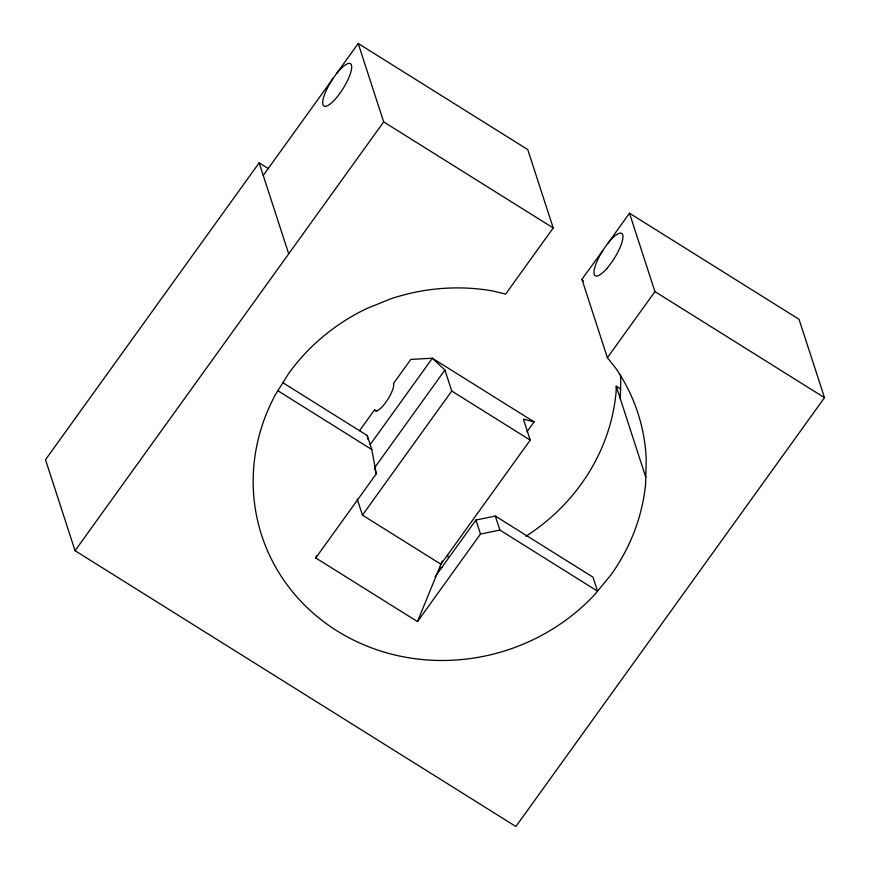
<?xml version="1.0" encoding="UTF-8"?>
<svg xmlns="http://www.w3.org/2000/svg" width="870" height="870" viewBox="0 0 870 870"><rect width="100%" height="100%" fill="white"/><g stroke="black" fill="none" stroke-linecap="round" stroke-linejoin="round"><path stroke-width="1.3" d="M620.821 389.097L616.232 386.226L616.09 392.12A197.805 185.038 -18 0 1 525.882 536.257M620.321 398.83L620.745 380.364A197.805 185.038 -18 0 0 620.419 374.981M435.087 576.799L475.933 520.032L495.334 516.073L592.992 577.169L597.549 591.165L499.891 530.069L480.49 534.028L417.48 621.593L315.745 557.953L316.756 555.473M417.48 621.593L442.221 561.009M263.24 175.446L358.201 43.5L527.753 149.575L553.222 227.962L505.655 294.06L492.322 290.874A197.805 185.038 -18 0 0 390.641 298.867L366.672 308.578A197.805 185.038 -18 0 0 288.709 373.426L275.366 394.741A197.805 185.038 -18 0 0 337.027 630.88A197.805 185.038 -18 0 0 594.765 594.547L610.86 574.961A197.805 185.038 -18 0 0 645.66 483.122L646.214 458.751A197.805 185.038 -18 0 0 615.601 367.999L607.39 357.7L581.921 279.313L602.747 250.636M608.282 242.85L629.478 213.215L799.03 319.29L824.499 397.677L515.899 826.5L75.059 550.71L45.501 459.719L259.14 162.842L268.319 168.584M75.059 550.71L383.67 121.887L358.201 43.5M359.506 430.737L374.557 409.824A16.66 4.633 -58 0 0 385.878 402.223A16.66 4.633 -58 0 0 393.544 383.431L410.847 359.397L432.357 358.233L534.093 421.874L527.013 431.716M370.196 444.613L432.357 358.233L444.918 370.033L451.747 391.032L530.221 440.133L440.916 564.228L362.431 515.138L357.211 499.075M374.578 467.777L444.918 370.033M315.745 557.953L376.318 473.769L371.773 449.529L367.227 435.522L282.478 382.474M362.431 515.138L451.747 391.032M607.39 357.7L654.947 291.602L629.478 213.215M534.093 421.874L523.403 419.133L530.221 440.133M383.67 121.887L553.222 227.962M654.947 291.602L824.499 397.677M374.557 409.824L376.84 411.249M277.867 390.739L371.773 449.529M581.921 279.313L583.563 281.369M616.232 386.226L645.79 477.228M495.334 516.073L499.891 530.069M475.933 520.032L480.49 534.028M447.397 554.614L448.539 558.116M374.665 468.68L376.318 473.769M259.14 162.842L288.709 253.833M367.227 435.522L367.945 439.35M336.994 73.134A24.991 6.949 -58 0 1 350.403 73.515A24.991 6.949 -58 0 1 326.196 106.227A24.991 6.949 -58 0 1 333.243 78.202M442.319 567.349A197.805 185.038 -18 0 1 439.622 567.718M606.771 268.58A24.991 6.949 -58 0 0 621.789 233.454A24.991 6.949 -58 0 0 596.853 261.739A24.991 6.949 -58 0 0 606.771 268.58"/></g></svg>
